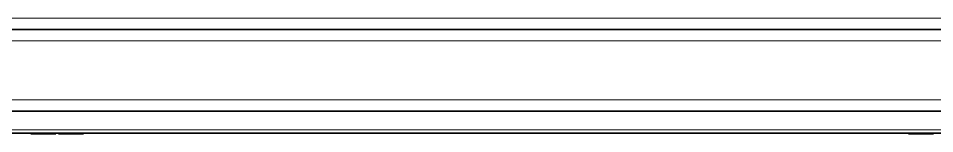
# Model space of a CAD drawing. Header units: inches. Extents: x -1096 to 3103, y -191 to 3207.
# Drawn here: x 235.5 to 381.7, y 1116.7 to 1135.1 of the extents above; entities that cross this region are included whole.
import ezdxf

# ---------------------------------------------------------------- set-up
doc = ezdxf.new("R2010")
doc.units = ezdxf.units.IN

msp = doc.modelspace()

# ---------------------------------------------------------------- linework, layer by layer
at = {"lineweight": 13}
for p, q in [((127.32, 1135.14), (693.31, 1135.14)), ((698.67, 1131.54), (125.47, 1131.54)), ((698.33, 1122.14), (125.47, 1122.14)), ((107.02, 1117.33), (532.92, 1117.33))]:
    msp.add_line(p, q, dxfattribs=at)
at = {"lineweight": 35}
for p, q in [((693.31, 1133.34), (125.47, 1133.34)), ((693.31, 1133.34), (126.29, 1133.34)), ((697.42, 1120.34), (125.47, 1120.34)), ((532.92, 1116.84), (107.02, 1116.84)), ((237.47, 1116.74), (237.47, 1116.84)), ((241.47, 1116.74), (237.47, 1116.74)), ((241.47, 1116.74), (241.47, 1116.84)), ((241.87, 1116.74), (241.87, 1116.84)), ((241.87, 1116.74), (245.87, 1116.74)), ((245.87, 1116.74), (245.87, 1116.84)), ((377.47, 1116.74), (377.47, 1116.84)), ((381.47, 1116.74), (377.47, 1116.74)), ((381.47, 1116.74), (381.47, 1116.84))]:
    msp.add_line(p, q, dxfattribs=at)

doc.saveas('drawing.dxf')
